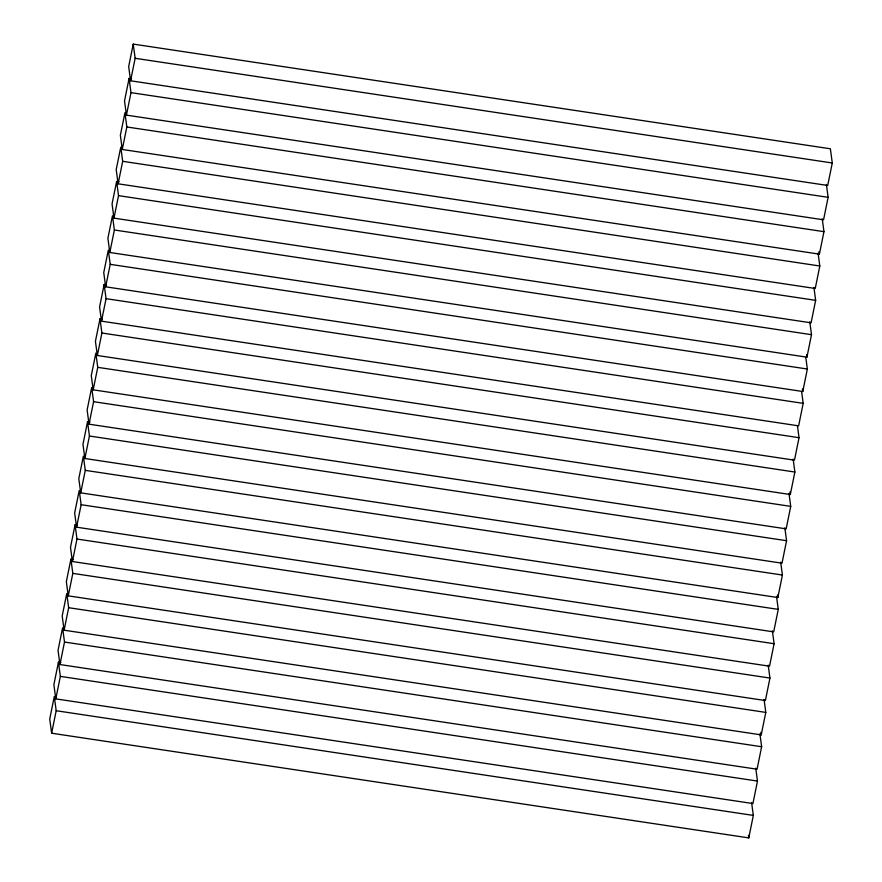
<?xml version="1.0" encoding="UTF-8"?>
<svg xmlns="http://www.w3.org/2000/svg" width="882" height="882" viewBox="0 0 882 882"><rect width="100%" height="100%" fill="white"/><g stroke="black" fill="none" stroke-linecap="round" stroke-linejoin="round"><path stroke-width="1.32" d="M133.237 44.1L128.673 66.591L130.58 80.791L827.713 185.474L832.277 162.983L830.37 148.782L133.237 44.1L135.144 58.3L130.58 80.791M131.506 78.807L129.081 78.443L124.516 100.923L126.424 115.123L823.556 219.816L828.121 197.325L826.39 184.415M126.424 115.123L130.999 92.643L129.081 78.443M122.267 149.466L126.843 126.975L124.935 112.775L120.36 135.266L122.267 149.466L819.4 254.148L823.964 231.668L822.233 218.758M119.037 181.813L116.622 181.449L112.058 203.94L113.965 218.141L811.087 322.823L815.652 300.343L813.921 287.433M118.122 183.809L122.686 161.318L120.779 147.118L116.204 169.598L118.122 183.809L815.244 288.491L819.808 266L818.077 253.09M113.965 218.141L118.53 195.65L116.622 181.449M109.809 252.484L114.373 229.993L112.466 215.792L107.902 238.283L109.809 252.484L806.931 357.166L811.506 334.675L809.764 321.765M106.579 284.831L104.153 284.467L99.589 306.958L101.496 321.158L798.629 425.841L803.193 403.35L801.628 391.729M105.653 286.815L110.217 264.335L108.31 250.124L103.745 272.615L105.653 286.815L802.774 391.509L807.35 369.018L805.784 357.397M102.422 319.174L99.997 318.81L95.432 341.29L97.34 355.49L794.473 460.183L799.037 437.692L797.471 426.072M101.496 321.158L106.061 298.667L104.153 284.467M97.34 355.49L101.904 333.01L99.997 318.81M93.183 389.833L97.748 367.342L95.84 353.142L91.276 375.633L93.183 389.833L790.316 494.515L794.88 472.035L793.15 459.114M89.953 422.18L87.527 421.817L82.963 444.308L84.87 458.508L782.003 563.19L786.568 540.71L784.837 527.8M89.027 424.176L93.591 401.685L91.684 387.485L87.12 409.965L89.027 424.176L786.16 528.858L790.724 506.367L788.993 493.457M84.87 458.508L89.435 436.017L87.527 421.817M80.714 492.851L85.289 470.36L83.371 456.159L78.807 478.65L80.714 492.851L777.847 597.533L782.411 575.042L780.68 562.132M77.484 525.198L75.069 524.834L70.494 547.325L72.412 561.525L769.534 666.208L774.098 643.717L772.367 630.806M76.569 527.182L81.133 504.702L79.226 490.491L74.65 512.982L76.569 527.182L773.69 631.876L778.255 609.385L776.524 596.475M73.327 559.541L70.913 559.177L66.348 581.657L68.256 595.857L765.378 700.551L769.942 678.06L768.211 665.149M72.412 561.525L76.977 539.034L75.069 524.834M68.256 595.857L72.82 573.377L70.913 559.177M64.099 630.2L68.664 607.709L66.756 593.509L62.192 616L64.099 630.2L761.221 734.882L765.797 712.402L764.055 699.481M60.869 662.547L58.444 662.184L53.879 684.675L55.787 698.875L752.919 803.557L757.484 781.077L755.742 768.167M59.943 664.543L64.507 642.052L62.6 627.852L58.036 650.332L59.943 664.543L757.065 769.225L761.64 746.734L759.898 733.824M55.787 698.875L60.351 676.384L58.444 662.184M51.63 733.218L56.194 710.727L54.287 696.526L49.723 719.017L51.63 733.218L748.763 837.9L753.327 815.409L751.585 802.499M135.144 58.3L832.277 162.983M130.999 92.643L828.121 197.325M126.843 126.975L823.964 231.668M122.686 161.318L819.808 266M118.53 195.65L815.652 300.343M114.373 229.993L811.506 334.675M110.217 264.335L807.35 369.018M106.061 298.667L803.193 403.35M101.904 333.01L799.037 437.692M97.748 367.342L794.88 472.035M93.591 401.685L790.724 506.367M89.435 436.017L786.568 540.71M85.289 470.36L782.411 575.042M81.133 504.702L778.255 609.385M76.977 539.034L774.098 643.717M72.82 573.377L769.942 678.06M68.664 607.709L765.797 712.402M64.507 642.052L761.64 746.734M60.351 676.384L757.484 781.077M56.194 710.727L753.327 815.409M819.058 251.568L819.4 254.148M806.589 354.586L806.931 357.166M802.433 388.918L802.774 391.509M789.963 491.935L790.316 494.515M777.505 594.953L777.847 597.533M760.879 732.303L761.221 734.882M748.41 835.32L748.763 837.9"/></g></svg>
